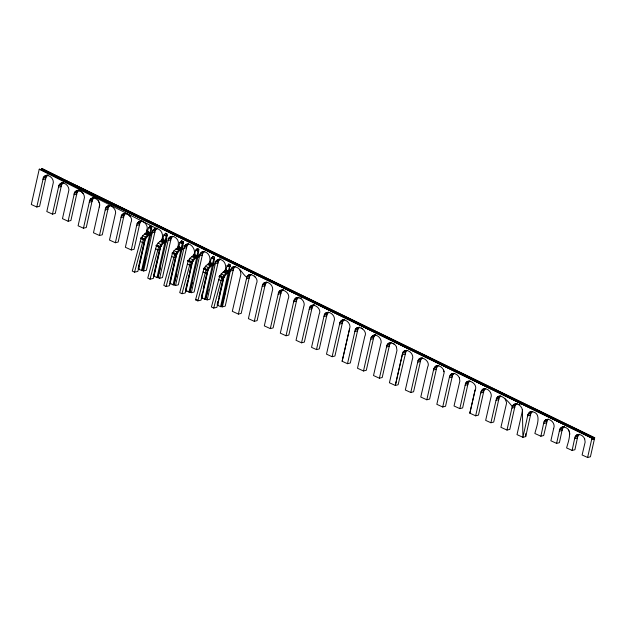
<?xml version="1.0" encoding="UTF-8"?>
<svg xmlns="http://www.w3.org/2000/svg" width="626" height="626" viewBox="0 0 626 626"><rect width="100%" height="100%" fill="white"/><g stroke="black" fill="none" stroke-linecap="round" stroke-linejoin="round"><path stroke-width="0.94" d="M151.774 226.589L151.68 228.232L150.6 228.49L151.774 226.589L150.138 225.783L148.965 227.684M183.136 241.542L183.042 243.185L181.97 243.444L180.327 242.638L181.501 240.736L183.136 241.542L181.97 243.444M111.553 206.306C114.503 207.809 116.632 211.572 115.168 214.781L109.487 240.055L115.364 242.731L121.014 217.629C121.788 208.881 134.613 216.072 130.959 222.473L125.38 247.278L131.28 249.97L134.097 249.265L139.841 223.099L141.539 220.915L138.729 221.612L137.024 223.803L131.28 249.97M584.668 438.849L585.146 442.097L582.11 454.977L587.611 457.481L590.42 456.777L594.7 437.738L594.011 438.99L592.063 439.475L592.321 438.333L39.665 169.114L39.235 169.223L31.3 204.499L36.793 206.995L42.959 179.607C42.74 176.681 45.541 175.186 48.077 174.959M36.793 206.995L39.61 206.298L45.972 177.377L47.67 175.186L44.861 175.89M46.199 175.429C50.69 174.998 54.775 180.257 52.897 184.451L46.809 211.549L52.459 214.123L58.515 187.182C58.296 184.255 61.098 182.769 63.633 182.542M52.459 214.123L55.268 213.419L61.528 184.952L63.226 182.769L60.417 183.465M61.763 183.003C66.246 182.581 70.331 187.831 68.461 192.033L62.467 218.67L68.093 221.228L74.04 194.749C73.829 191.822 76.63 190.327 79.166 190.101M68.093 221.228L70.902 220.524L77.061 192.518L78.759 190.327L75.942 191.032M77.288 190.57C81.779 190.14 85.864 195.398 83.986 199.592L78.101 225.783L83.454 228.216L89.307 202.19C89.095 199.264 91.897 197.769 94.432 197.542M83.461 228.216L86.271 227.512L92.327 199.952L94.025 197.769L91.216 198.473L90.167 199.381L92.977 198.677M92.554 198.012C97.046 197.581 101.13 202.832 99.252 207.034L93.47 232.77L99.471 235.501L105.223 209.937C104.933 206.603 108.83 204.663 111.553 206.306M99.471 235.501L102.288 234.797L108.235 207.707L109.933 205.516M115.372 242.731L118.181 242.027L124.026 215.399L125.724 213.208L122.915 213.912M145.803 237.215L138.573 269.352L143.589 270.988L152.173 232.809C151.961 229.883 154.763 228.388 157.298 228.161M143.597 270.988L146.406 270.283L155.193 230.579L156.891 228.388L154.082 229.093M160.976 245.509L154.035 276.379L159.646 278.28L168.12 240.58C167.807 236.331 173.363 235.149 175.922 237.903C179.631 240.689 178.441 245.447 177.228 249.164M159.646 278.28L162.455 277.584L171.133 238.35L172.839 236.159M177.158 252.208L170.084 283.68L175.53 285.511L183.911 248.272C186.478 237.606 198.403 249.25 193.215 255.956M175.538 285.511L178.347 284.807L186.924 246.041L188.622 243.85L185.812 244.555M192.745 260.776L185.977 290.902L191.337 292.694L199.608 255.917C199.389 252.99 202.19 251.495 204.725 251.269M191.337 292.694L194.146 291.998L202.621 253.686L204.319 251.495L201.509 252.2M208.388 268.656L201.775 298.086L207.175 299.901L215.336 263.577C215.125 260.651 217.926 259.164 220.462 258.937M207.175 299.901L209.984 299.197L218.349 261.347L220.055 259.164L217.245 259.86M224.139 276.285L217.613 305.292L220.563 306.646L222.418 306.834L230.689 269.43L233.498 268.726L235.204 266.543L232.395 267.239L230.689 269.43M222.426 306.834L225.235 306.13L233.498 268.726M239.523 269.603L240.415 271.152L240.893 274.399L232.309 311.325L238.389 314.088L246.48 278.75C247.254 269.994 260.08 277.193 256.417 283.594L248.405 318.642L254.297 321.326L257.114 320.622L265.291 284.212L266.989 282.029L264.18 282.725L262.482 284.916M238.396 314.088L241.206 313.391L249.484 276.52L251.19 274.329M254.297 321.326L262.482 284.916L265.291 284.212M264.18 282.725C268.945 280.558 274.36 286.708 272.224 291.293L264.313 325.88L270.307 328.603L278.179 294.189C278.953 285.44 291.779 292.639 288.124 299.04L280.315 333.157L286.027 335.755L288.836 335.051L296.81 299.572L298.508 297.381L295.699 298.078L294.001 300.269L286.027 335.755M270.307 328.603L273.116 327.899L281.191 291.959L282.889 289.775M295.699 298.086C300.464 295.91 305.879 302.061 303.743 306.646L296.035 340.301L301.536 342.805L309.205 309.307C309.98 300.55 322.813 307.749 319.15 314.15L311.545 347.36L316.49 349.605L319.299 348.901L327.069 314.307L328.767 312.124L325.966 312.82L324.91 313.736M301.536 342.805L304.346 342.101L312.217 307.076L313.916 304.885M316.49 349.605L324.26 315.011L324.917 313.736L327.727 313.031M325.958 312.82C330.724 310.652 336.139 316.803 334.002 321.388L326.498 354.159L332.116 356.71L339.589 324.104C339.37 321.177 342.179 319.69 344.707 319.463M332.124 356.71L334.933 356.014L342.602 321.874L344.3 319.69L341.491 320.387M342.837 319.925C347.32 319.495 351.413 324.753 349.535 328.955L342.132 361.265L347.485 363.706L354.856 331.545C355.631 322.789 368.464 329.988 364.801 336.389L357.501 368.252L363.503 370.983L366.32 370.287L373.777 337.062L375.483 334.879L372.673 335.575L370.968 337.766L363.503 370.983M347.493 363.698L350.302 363.002L357.869 329.315L359.567 327.124L356.757 327.828M372.666 335.575C377.431 333.408 382.854 339.558 380.71 344.136L373.511 375.537L379.395 378.214L386.555 346.984C386.539 340.779 395.264 342.375 396.485 347.18M379.403 378.214L382.212 377.509L389.568 344.754L391.266 342.571M403.222 351.882L404.271 350.967L407.08 350.27L406.031 351.178L403.23 351.882L402.565 353.158L395.319 385.452L389.411 382.768L396.962 350.427L396.477 347.18M405.178 353.987L402.369 354.692L395.311 385.452L398.128 384.747L406.031 351.178M404.271 350.975C409.036 348.799 414.451 354.95 412.315 359.535L405.327 390.006L410.766 392.479L417.722 362.164C418.497 353.416 431.322 360.607 427.66 367.016L420.782 397.033L426.822 399.779L429.632 399.075L436.682 367.705L438.38 365.514L435.571 366.218L433.865 368.409L426.822 399.779M410.773 392.479L413.583 391.774L420.735 359.934L422.433 357.751L419.623 358.448M435.563 366.218C440.336 364.05 445.751 370.201 443.607 374.778L436.831 404.333L442.707 407.002L449.656 376.093L451.362 373.91L453.232 373.44M442.715 407.002L445.524 406.305L452.465 375.397L454.163 373.206M465.149 385.272C465.932 376.516 478.749 383.715 475.095 390.115L469.829 413.168L475.658 415.82L478.467 415.116L483.898 390.702L485.596 388.519L482.787 389.215L481.081 391.406L475.658 415.82M459.374 377.814L459.852 381.062L454.03 405.984L459.82 408.614L462.63 407.917L468.162 383.042L469.86 380.851L467.051 381.555M482.787 389.215C487.552 387.048 492.967 393.198 490.823 397.784L485.666 420.375L490.901 422.753L496.035 400.319C498.39 389.075 509.932 403.379 512.217 406.571L506.997 430.07L500.917 427.308L506.442 403.754L506.434 402.158L505.065 398.958M490.909 422.753L493.718 422.049L499.047 398.081L500.745 395.898L497.936 396.594M507.005 430.07L509.807 429.373L515.034 405.875L516.732 403.684L513.923 404.388L512.217 406.571L515.034 405.875M516.786 403.958C520.597 404.732 523.641 409.208 521.959 412.949L517.006 434.624L522.906 437.308L525.715 436.604L530.832 413.567L532.538 411.384M531.067 411.626C543.102 412.135 536.153 427.347 534.878 433.497L540.872 436.228L543.931 422.018L544.581 420.742L547.39 420.038L548.439 419.13L545.629 419.827L544.581 420.742M540.88 436.228L543.681 435.524L547.39 420.038M559.339 431.157C559.135 428.231 561.929 426.736 564.464 426.509M553.674 428.395L550.88 440.782L556.592 443.372L559.401 442.676L562.351 428.927L564.049 426.736L561.248 427.441M572.101 450.43L574.958 437.128L576.656 434.945L579.457 434.241L577.759 436.432L574.911 449.726L572.109 450.423L566.6 447.926C568.165 441.878 574.152 427.386 562.586 426.979M594.7 437.738L41.613 168.629L41.355 169.771L594.011 438.99M145.091 239.155L137.837 271.426L134.559 272.154L132.274 271.097L141.053 238.443M143.323 239.57L134.559 272.154M144.669 239.523L138.15 268.507L139.504 269.125L138.573 269.352M145.928 233.921L146.766 230.18M146.648 233.435L146.852 232.543M149.63 227.52L149.95 226.08L151.609 226.855L151.062 232.935C151.961 234.179 149.168 235.838 149.465 234.218M141.523 270.706L149.778 233.991L151.398 233.6M150.53 234.648L142.47 270.479L145.522 259.156M160.467 246.55L153.292 278.453L150.029 279.18L147.752 278.116L156.422 245.838M159.145 247.192L159.583 246.691L156.39 245.095L155.944 245.595L159.145 247.192L161.125 246.331L158.605 246.988L150.029 279.18M153.605 275.534L159.567 249.023M161.485 240.494C163.73 236.088 162.345 229.75 156.946 228.662L39.235 169.223L592.321 438.333M156.977 277.733L165.115 241.534L166.735 241.143M167.486 235.712L166.328 235.986L165.17 240.361L166.062 240.141L167.032 235.814L166.978 234.249L165.327 233.475M166.062 240.141L166.438 240.329L157.924 277.506L159.2 272.787M176.454 254.117L169.341 285.753L166.093 286.473L163.816 285.417L172.416 253.405M169.865 281.903L175.961 254.774M173.026 285.033L181.11 249.101L182.722 248.71M182.502 247.599L181.157 247.927L178.786 246.754L179.944 242.379L181.008 242.403L181.313 241.033L182.972 241.816L183.027 243.381L182.025 249.672L180.945 249.837M181.892 249.61L173.981 284.807L175.507 279.141M192.245 261.785L185.233 292.976L182.01 293.696L179.725 292.639L188.207 261.073M190.476 262.2L182.01 293.696M185.546 290.065L187.675 280.589M188.097 278.695L188.958 274.908M189.381 273.006L190.234 269.219M190.656 267.325L191.509 263.538M188.919 292.256L196.9 256.77L198.512 256.378M196.423 249.884L196.799 250.064L196.173 250.22L197.816 251.026L198.45 250.87L198.763 249.484L197.104 248.702L196.783 250.15L196.118 250.306L197.292 248.405L198.927 249.211L197.761 251.112L198.833 250.854M198.45 250.87L198.223 255.557L189.866 292.029L192.409 282.592M207.895 269.634L201.032 300.159L197.839 300.871L195.555 299.815L203.857 268.914M202.19 293.508L201.345 297.248L202.699 297.866L201.775 298.086M203.239 288.829L207.237 271.05M208.92 263.569C211.635 258.788 208.982 251.355 202.847 251.738M212.433 257.99L211.392 257.896L209.898 263.523M204.718 299.447L212.55 264.61L214.17 264.227M212.762 256.55L214.413 257.325L213.873 263.405L205.672 299.212L208.208 289.783M223.631 277.326L216.878 307.366L213.709 308.07L211.424 307.014L219.593 276.614M217.183 304.447L217.825 301.607M218.889 296.865L223.365 276.958M224.64 271.269C227.363 266.488 224.742 259.023 218.584 259.399M220.563 306.646L228.287 272.31M230.65 266.48L229.194 266.566L229.836 266.41L230.149 265.017L228.49 264.242M228.279 265.314L227.121 265.588L225.963 269.962L228.334 271.136L229.233 270.917L229.836 266.41M229.233 270.917L229.601 271.097L221.51 306.419L223.803 297.929M556.592 443.372L559.347 431.157L562.148 430.453M587.611 457.481L591.891 438.443M166.508 240.04L166.899 238.303M182.698 246.738L183.089 245.009M459.82 408.614L465.149 385.272L467.958 384.567M469.836 413.168L475.095 390.115M342.132 361.265L349.535 328.947M151.14 232.645L149.794 232.966L147.423 231.8L148.581 227.426L151.664 228.427M149.794 232.966L150.96 228.592M162.791 239.195L163.957 234.82L164.646 234.656L165.014 234.836L164.388 234.985L166.031 235.791M181.157 247.927L182.322 243.553L183.027 243.381M194.576 254.422L195.735 250.048L196.893 249.774M198.818 251.049L198.113 251.222L196.947 255.596L198.293 255.267M214.468 258.898L213.763 259.07L212.605 263.436L213.943 263.116M228.334 271.136L229.492 266.762L227.121 265.588L228.185 265.604L227.809 265.424M159.708 270.901L160.467 268.069M166.093 286.473L174.685 254.532M176.016 277.255L176.775 274.423M197.839 300.871L206.04 270.064L208.552 269.407L208.458 269.829L206.572 270.268L203.38 268.679L205.359 267.818M213.709 308.07L221.776 277.756L224.288 277.107L222.308 277.96L219.116 276.371L219.554 275.87L222.754 277.459L222.308 277.96M224.311 296.043L225.07 293.211M99.252 207.034L99.714 205.625M146.766 230.18C148.902 225.595 143.487 219.452 138.722 221.612M553.666 428.395C555.818 423.818 550.387 417.667 545.622 419.827M146.398 232.895L146.891 231.651L147.924 231.401M149.34 234.766L150.005 233.185L151.062 232.935M161.516 240.916L162.267 239.046L163.3 238.796M164.865 242.309L165.381 240.58L166.899 240.212M177.51 248.475L178.254 246.613L179.286 246.362M180.851 249.876L181.368 248.146L182.424 247.888M193.551 255.525L194.052 254.281L195.077 254.031M196.642 257.544L197.167 255.815L198.685 255.447M208.951 263.992L209.702 262.122L210.735 261.879M212.3 265.393L212.817 263.663L213.873 263.405M228.028 273.085L228.545 271.355L230.063 270.988M531.075 411.618L529.721 412.088L528.023 414.271L522.906 437.308L522.413 409.944M142.681 235.712L141.453 237.739L144.285 239.148L145.475 238.944L147.955 235.885L149.794 234.727L149.63 233.725L146.797 232.34L142.681 235.712L145.506 237.121L149.622 233.725L146.797 232.34L147.337 235.329L144.512 233.928L149.622 233.725L146.797 232.34M144.285 239.148L145.506 237.121M158.049 243.107L156.829 245.134L159.653 246.542L160.843 246.331L163.331 243.279L165.17 242.121L164.998 241.12L162.165 239.735L158.049 243.107L160.882 244.516L164.99 241.12L162.165 239.735L162.713 242.724L159.88 241.323L164.99 241.12L162.165 239.735M159.653 246.542L160.882 244.516M172.823 252.693L174.044 250.674L178.16 247.293L180.992 248.686L181.157 249.68L179.318 250.846L176.837 253.898L175.648 254.101L172.823 252.701L174.012 252.497M178.16 247.293L180.984 248.686L175.875 248.882L178.7 250.29L178.16 247.293L180.984 248.686L176.868 252.075L175.648 254.101L176.9 253.804M189.834 258.342L188.614 260.361L191.439 261.77L192.628 261.566L195.109 258.515L196.955 257.349L196.783 256.355L193.95 254.962L189.834 258.342L192.659 259.743L196.775 256.355L193.95 254.962L194.49 257.959L191.666 256.55L196.775 256.355L193.95 254.962M192.659 259.743L191.439 261.77L192.691 261.472M205.484 266.183L204.264 268.21L207.089 269.61L208.278 269.415L210.766 266.355L212.605 265.197L212.433 264.195L209.6 262.81L205.484 266.183L208.317 267.592L212.425 264.203L209.6 262.81L209.702 263.358M207.089 269.61L208.317 267.592M219.992 275.909L221.221 273.883L225.337 270.502L228.161 271.895L228.334 272.889L226.495 274.055L224.014 277.107L222.825 277.31L219.992 275.909L221.189 275.698M222.825 277.31L224.045 275.284L228.161 271.895L225.337 270.502L225.876 273.499L223.052 272.091L228.161 271.895M164.333 235.071L165.507 233.169L167.15 233.983L165.976 235.885L167.056 235.619M229.139 266.653L230.313 264.751L228.678 263.945L227.504 265.847L229.139 266.653L230.219 266.394M142.556 237.348L140.576 238.209L143.769 239.797L145.748 238.936L143.769 239.797M173.918 252.301L171.939 253.162L175.131 254.759L177.111 253.898L175.131 254.759M190.922 262.419L192.902 261.566L190.922 262.419L187.73 260.831L189.709 259.97M206.572 270.268L207.018 269.767L203.826 268.178M232.387 267.239L235.611 266.316M451.354 373.91C454.531 372.368 458.115 374.872 459.382 377.814M513.923 404.388L517.139 403.457M576.648 434.945C579.825 433.403 583.416 435.907 584.676 438.849M43.812 176.798L46.621 176.094M43.155 178.074L45.972 177.377M42.959 179.607L45.768 178.903M59.368 184.38L62.177 183.676M58.719 185.656L61.528 184.952M58.515 187.182L61.325 186.485M74.901 191.939L77.71 191.243M83.188 190.414L80.378 191.118L78.813 190.601M74.244 193.223L77.061 192.518M74.04 194.749L76.857 194.052M89.51 200.656L92.327 199.952M89.307 202.19L92.124 201.486M107.124 206.22L108.994 205.751M106.076 207.128L108.893 206.431M105.426 208.411L108.235 207.707M105.223 209.937L108.032 209.24M124.676 214.123L121.867 214.82L121.209 216.103L124.026 215.399M121.014 217.629L123.823 216.932M140.067 221.15L141.946 220.688M137.681 222.527L140.49 221.823M137.024 223.803L139.841 223.099M136.82 225.329L139.637 224.632M153.034 230L155.843 229.304M152.376 231.284L155.193 230.579M152.173 232.809L154.99 232.113M170.022 236.863L171.9 236.393M168.981 237.77L171.79 237.074M168.324 239.046L171.133 238.35M168.12 240.58L170.929 239.875M184.764 245.462L187.573 244.758M184.114 246.738L186.924 246.041M183.911 248.272L186.72 247.567M200.461 253.107L203.27 252.403M199.811 254.383L202.621 253.686M199.608 255.917L202.417 255.212M216.197 260.776L219.006 260.072M215.54 262.051L218.349 261.347M215.336 263.577L218.153 262.881M231.346 268.155L234.155 267.451M230.485 270.956L233.302 270.26M248.381 275.033L250.251 274.564M247.333 275.941L250.142 275.237M249.484 276.52L246.675 277.216C242.317 274.18 239.915 266.535 233.733 266.778M246.48 278.75L249.289 278.046M263.131 283.641L265.948 282.936M262.278 286.442L265.088 285.746M280.08 290.472L283.304 289.548M279.04 291.387L281.849 290.683M278.382 292.663L281.191 291.959M278.179 294.189L280.988 293.492M297.045 297.624L298.915 297.154M294.65 298.993L297.46 298.289M300.136 298.164L302.945 297.467M294.001 300.269L296.81 299.572M293.797 301.802L296.607 301.098M311.106 305.59L314.322 304.659M310.058 306.497L312.867 305.793M309.408 307.773L312.217 307.076M309.205 309.307L312.014 308.602M324.26 315.011L327.069 314.307M324.057 316.537L326.866 315.84M340.442 321.295L343.251 320.598M339.793 322.578L342.602 321.874M339.589 324.104L342.399 323.407M355.717 328.736L358.526 328.032M355.059 330.012L357.869 329.315M354.856 331.545L357.665 330.841M374.019 335.113L375.89 334.644M371.625 336.483L374.434 335.786M370.968 337.766L373.777 337.062M370.772 339.292L373.573 338.596M388.464 343.267L390.334 342.798M387.416 344.175L390.225 343.478M386.758 345.458L389.568 344.754M386.555 346.984L389.364 346.288M402.573 353.158L405.382 352.454M418.583 359.355L421.384 358.659M417.925 360.639L420.735 359.934M417.722 362.164L420.531 361.468M436.917 365.756L438.787 365.287M434.522 367.126L437.331 366.429M433.873 368.401L436.682 367.705M433.669 369.935L436.478 369.23M450.313 374.817L453.122 374.113M449.656 376.093L452.465 375.397M449.452 377.627L452.262 376.922M466.01 382.463L468.819 381.766M465.353 383.738L468.162 383.042M481.746 390.131L484.547 389.427M481.089 391.406L483.898 390.702M480.885 392.932L483.695 392.236M496.895 397.51L499.697 396.806M496.238 398.785L499.047 398.081M496.035 400.319L498.844 399.615M512.882 405.296L515.683 404.592M518.359 404.466L521.161 403.77M512.021 408.105L514.83 407.401M529.729 412.08L531.599 411.618M528.68 412.996L531.49 412.291M530.832 413.567L528.031 414.271L527.828 415.805L530.629 415.101M543.931 422.018L546.733 421.314M543.728 423.544L546.537 422.847M560.2 428.348L563.009 427.644M559.55 429.624L562.351 428.927M575.607 435.852L578.416 435.156M574.958 437.128L577.759 436.432M574.754 438.662L577.555 437.957M147.423 231.8L148.299 231.589M149.262 235.055L151.124 234.609M164.693 242.16L165.898 242.043M164.63 242.45L166.031 242.113M180.327 242.638L181.407 242.379M178.786 246.754L179.662 246.542M180.624 250.017L182.487 249.563M196.415 257.685L198.278 257.231M212.449 257.912L211.768 258.155L212.942 256.253L214.577 257.059L213.411 258.961L214.491 258.624M212.386 265.354L213.795 265.009M212.065 265.526L213.935 265.08M226.463 269.571L225.43 269.822L228.545 271.355M170.084 283.68L171.008 283.453M228.114 273.046L229.069 272.819M227.801 273.218L229.202 272.881M185.977 290.902L186.9 290.683M217.613 305.292L218.544 305.073M144.418 242.16L142.564 242.591L140.294 241.464M159.786 249.555L157.932 249.985L155.671 248.858M175.781 257.114L173.926 257.552L171.657 256.417M187.73 260.831L189.615 260.393M191.572 264.782L189.717 265.221L187.448 264.086M207.222 272.631L205.367 273.061L203.106 271.934M219.116 276.371L220.994 275.933M222.958 280.323L221.103 280.761L218.834 279.626M195.555 299.815L197.151 299.455M155.42 228.631L156.946 228.662M515.268 403.927L516.794 403.95M577.994 434.483L579.512 434.514M125.779 213.482L127.344 213.998M180.382 242.552L179.944 242.379L182.017 243.357M41.613 168.629L594.27 437.848M195.735 250.048L198.113 251.222M211.823 258.061L213.466 258.874M211.392 257.896L213.763 259.07M149.019 227.59L150.655 228.396M163.957 234.82L166.328 235.986M194.052 254.281L197.167 255.815M178.254 246.613L181.368 248.146M209.702 262.122L212.817 263.663M162.267 239.046L165.381 240.58M146.891 231.651L150.005 233.185M221.221 273.883L224.045 275.284M174.044 250.674L176.868 252.075M188.176 260.33L191.368 261.918M172.385 252.661L175.577 254.258M141.014 237.7L144.215 239.296M188.129 261.089L190.39 262.216M156.344 245.854L158.605 246.988M140.967 238.467L143.237 239.594M42.044 168.519L61.098 178.144M65.425 180.327L67.162 181.204M76.685 186.016L78.414 186.884M110.458 203.067L120.857 208.317M392.885 343.353L394.357 344.316M361.186 327.914L362.65 328.869M254.273 276.074L255.51 277.388M128.807 214.953L130.044 216.267M81.842 192.072L83.078 193.387M568.369 429.796L569.261 431.345M98.345 200.829L99.706 204.029M443.591 370.123L444.061 371.774M525.66 433.669L525.715 436.604M569.738 432.996L569.738 434.593M212.425 264.203L207.316 264.399L210.148 265.807L209.6 262.81L212.425 264.203"/></g></svg>
